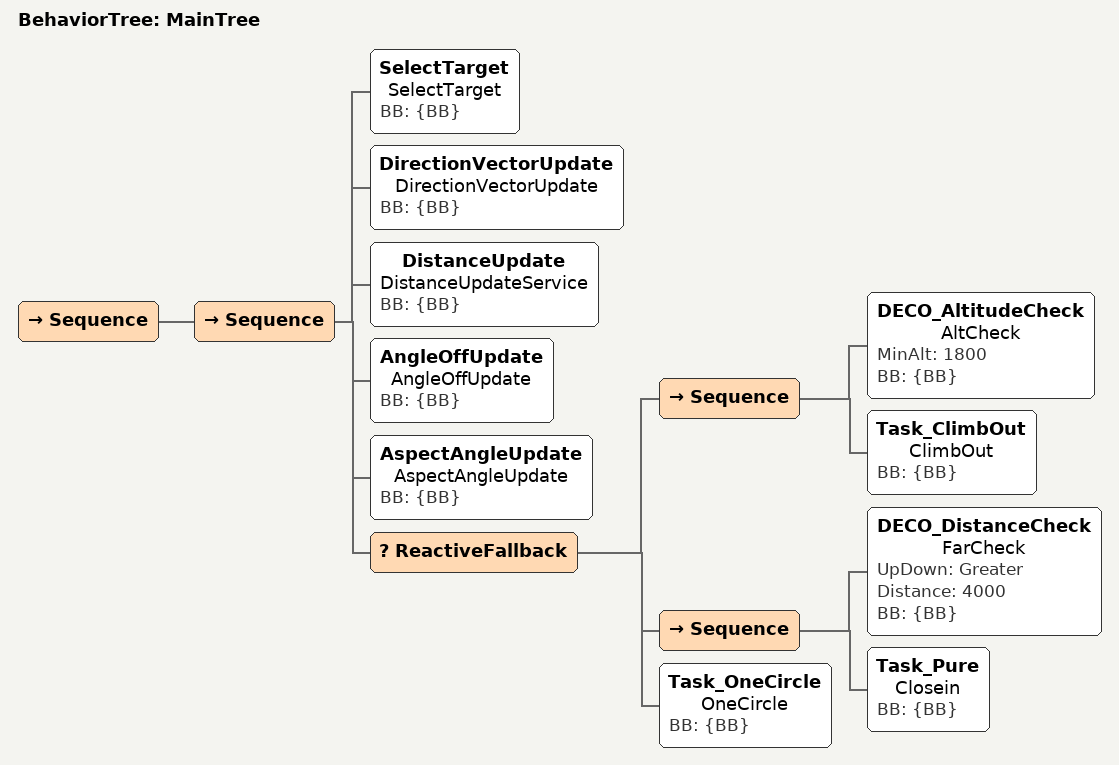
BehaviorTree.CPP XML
<root main_tree_to_execute = "MainTree">

  <!-- 스파링 전용 상대기체: 원써클(One-Circle) 강제.
       우리 기체의 코너속도/반경 싸움 약점을 저격하는 드릴 상대.
       수평면 최대선회 + 코너속도 고정으로 반경 싸움을 강요한다. -->

  <BehaviorTree ID="MainTree">
    <Sequence>

      <Sequence>
        <SelectTarget name="SelectTarget" BB="{BB}"/>
        <DirectionVectorUpdate name="DirectionVectorUpdate" BB="{BB}"/>
        <DistanceUpdate name="DistanceUpdateService" BB="{BB}"/>
        <AngleOffUpdate name="AngleOffUpdate" BB="{BB}"/>
        <AspectAngleUpdate name="AspectAngleUpdate" BB="{BB}"/>

        <ReactiveFallback>

          <!-- 추락 방지 (스파링 상대도 살아있어야 의미가 있다) -->
          <Sequence>
            <DECO_AltitudeCheck name="AltCheck" MinAlt="1800" BB="{BB}"/>
            <Task_ClimbOut name="ClimbOut" BB="{BB}"/>
          </Sequence>

          <!-- 원거리에서는 일단 접근 -->
          <Sequence>
            <DECO_DistanceCheck name="FarCheck" UpDown="Greater" Distance="4000" BB="{BB}"/>
            <Task_Pure name="Closein" BB="{BB}"/>
          </Sequence>

          <!-- 교전 거리에 들어오면 원써클 고정 -->
          <Task_OneCircle name="OneCircle" BB="{BB}"/>

        </ReactiveFallback>

      </Sequence>

    </Sequence>
  </BehaviorTree>

</root>
